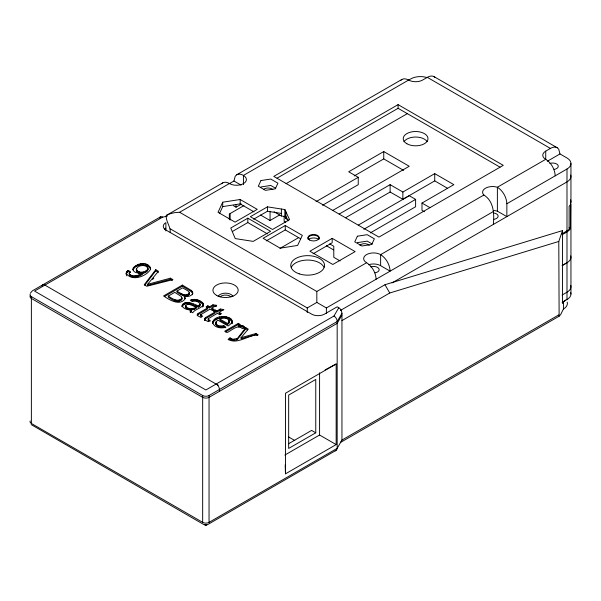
<?xml version="1.0" encoding="UTF-8"?>
<svg xmlns="http://www.w3.org/2000/svg" width="601" height="601" viewBox="0 0 601 601"><rect width="100%" height="100%" fill="white"/><g stroke="black" fill="none" stroke-linecap="round" stroke-linejoin="round"><path stroke-width="0.9" d="M288.247 219.966L285.813 218.561L284.866 216.54L281.381 215.999L281.381 209.028M284.866 216.54L284.874 209.569L267.422 206.849L250.369 216.698L272.523 229.484L289.569 219.643L284.874 209.569M285.813 218.561L285.813 211.582M380.628 265.68L380.636 254.629L483.85 195.04C493.872 201.072 494.368 214.099 493.331 224.428M181.938 299.238L181.532 296.646L174.748 292.364L168.288 296.098L168.288 297.202C171.811 299.523 178.407 304.083 181.938 299.238L181.953 298.487M181.953 297.382L181.938 298.134C178.407 302.979 171.811 298.419 168.288 296.098M126.255 273.35L126.608 271.855L128.021 270.39L130.44 271.554L129.245 273.485L129.628 275.416C133.264 278.541 138.576 276.603 142.227 274.499L142.227 273.395C120.778 273.139 143.654 255.733 150.475 267.723L150.618 269.188C146.456 276.513 131.687 281.824 126.255 273.35L126.255 274.454L126.3 272.599M176.964 291.087L182.651 287.804L188.068 291.012L189.007 291.778L189.315 293.078C186.017 297.42 180.247 293.063 176.964 291.087L176.964 292.191C180.247 294.167 186.017 298.524 189.315 294.182L189.007 292.882M182.178 305.09L182.118 306.841C182.899 298.96 194.153 303.948 198.247 305.977L200.193 304.106C198.788 301.356 194.972 300.447 192.207 301.582L190.254 300.102C194.754 298.321 201.733 299.914 203.589 304.624C201.237 308.576 195.235 308.891 192.666 312.738L190.254 311.341L191.471 310.108L191.471 311.213L190.254 312.445L190.254 311.341M200.892 315.014L201.515 315.563L201.515 316.667L200.892 316.118L200.944 314.526L210.057 309.124L212.378 310.462L214.174 309.425L211.852 308.088L211.852 309.192L213.4 310.086M200.892 316.118L200.944 314.526M220.695 314.293L219.147 313.399L219.147 312.295L221.469 313.639L219.673 314.676L217.352 313.331L208.239 318.733L208.81 320.881L208.239 319.837M570.95 163.51L570.95 202.064L570.492 204.535L569.139 206.413L569.139 229.417L562.115 233.849M229.281 183.688L233.947 180.991L235.216 176.206L236.726 174.793L401.896 79.43L403.864 78.806L406.148 79.024L408.605 80.061A9.916 5.725 0 0 0 422.623 80.061L427.319 77.349A13.35 7.708 -60 0 1 434.102 76.665L557.202 147.741L558.712 149.153L559.982 153.939L566.991 157.988A13.522 7.805 0 0 1 566.991 169.024L566.991 231.032M192.598 293.679L192.32 291.485L191.231 290.366L182.381 285.084L163.577 295.94C169.091 299.779 179.767 306.405 185.153 298.817L184.237 296.323C187.144 296.834 191.028 296.578 192.598 293.679L192.598 294.783M136.397 270.908C135 264.74 148.379 263.298 147.861 269.729C146.404 274.642 135.142 274.935 136.442 268.572M133.212 268.038L133.009 270.082L133.009 268.978M570.672 202.034L570.492 228.455L569.139 230.333L566.991 231.956L562.16 234.713M225.21 327.793L223.812 326.756C219.32 329.543 212.093 323.526 217.945 320.145L228.102 326.012C242.504 316.374 212.251 311.881 212.619 323.593L212.867 321.46M215.774 323.969L215.932 322.189M185.401 306.097L185.566 305.391C188.842 302.483 192.959 306.54 196.437 307.021L196.437 308.125C193.282 310.492 187.73 310.709 185.401 307.201L185.401 306.097C187.73 309.605 193.282 309.387 196.437 307.021M185.401 307.201L186.242 305.909M232.226 321.64L231.963 323.774L231.963 322.669M147.688 270.36L147.861 268.624M129.245 274.589L129.5 272.569M567.194 302.108A13.522 7.805 0 0 1 563.438 308.989L560.628 314.654L559.125 316.043L558.787 241.459L562.506 230.589L384.971 284.716L340.406 310.447M197.278 314.616L198.277 313.354L207.758 307.795L207.758 308.899L198.277 314.458L197.278 315.72L197.278 314.616L197.947 315.878L200.914 317.463L202.62 316.096L201.515 315.563M204.776 318.267L204.708 320.536L204.776 319.371L205.572 318.673L215.06 313.113L215.06 312.009L205.572 317.568L204.58 318.83L205.241 320.085L208.209 321.678L209.914 320.31L208.81 319.777M182.178 306.194C186.077 300.703 193.552 305.436 198.247 307.081L199.9 305.947L200.193 304.106M126.3 273.703L128.021 271.494L128.021 270.39M222.723 202.206L218.028 212.288L235.074 222.13L257.22 209.343L240.175 199.494L222.723 202.206L222.723 206.601L219.59 213.317M565.586 300.012A13.522 7.805 0 0 1 563.438 301.627L562.506 303.543L562.506 230.589M227.576 324.623L227.576 323.518L229.281 321.52C228.748 317.561 222.776 317.621 219.966 319.123L219.966 320.228L227.576 324.623L229.281 322.624L229.274 320.844M30.35 293.16L32.364 290.831L160.444 216.886M167.176 216.247L162.698 217.111L34.557 291.087L205.85 389.981L333.991 316.006L338.769 307.727L337.176 306.803L324.427 314.165A9.015 5.206 0 0 1 311.679 314.165L165.884 229.988A9.015 5.206 0 0 1 165.884 222.625L165.876 230.934M338.769 307.727A4.508 2.599 60 0 1 341.533 311.16L341.954 313.249L337.176 321.527L337.169 448.361L336.643 450.014L207.495 524.688L205.219 524.951L203.536 524.38L31.192 424.591M341.946 315.074L337.176 323.368L209.043 397.344A4.508 2.599 0 0 1 202.665 397.344L31.372 298.449A4.508 2.599 0 0 1 30.2 295.932M136.442 269.676L136.795 269.083M133.212 269.143C136.863 263.764 146.847 263.14 150.475 268.827L150.475 267.723M212.867 322.564C216.796 316.532 229.65 315.022 232.226 322.745M136.314 269.188C137.787 273.801 145.434 272.794 147.688 269.256M147.591 284.326L158.446 271.269L155.757 269.714L144.24 284.776L146.794 286.249L172.953 279.645L170.414 278.18L147.591 284.326L147.591 285.43L170.414 279.285L172.322 280.382M144.788 285.167L155.757 270.818L155.757 269.714M241.039 337.687L255.943 333.54L258.25 334.87C248.776 334.562 237.177 345.169 228.11 339.257L230.025 337.86L232.625 339.302L237.297 338.528L245.771 327.665L248.258 329.108L241.039 337.687L241.039 338.791L255.943 334.644L257.483 335.531M230.025 337.86L230.025 338.964L232.625 340.406L237.297 339.633L245.771 328.77L245.771 327.665M152.601 279.51L153.773 278.083M400.897 80.369L401.896 79.43M221.724 183.816L222.731 182.877A13.327 7.693 60 0 1 229.424 183.508L231.55 184.507A9.916 5.725 0 0 0 243.518 183.598A9.916 5.725 0 0 0 245.095 176.686L243.428 175.424A13.327 7.693 60 0 0 236.726 174.793M228.748 339.896L230.025 338.964M129.245 273.485L129.628 274.311C133.264 277.437 138.576 275.498 142.227 273.395M217.044 384.602L218.095 385.241L44.917 285.107A4.508 2.599 60 0 0 41.845 286.053M307.261 312.588L307.261 307.945L316.84 302.423L326.381 307.945L326.381 313.519M222.731 182.877L166.229 215.481C165.726 221.664 170.774 226.539 170.218 232.542M166.725 215.736L166.229 215.481L170.151 213.731L174.718 212.634L179.616 212.266L229.424 183.508M408.605 80.061L243.428 175.424L243.428 184.627M408.492 80.218L410.829 78.866A13.522 7.805 0 0 1 427.153 77.627M398.087 104.627L273.793 176.386L378.961 237.102L503.255 165.343L398.087 104.627L398.087 108.308L277.046 178.189M233.481 205.73L236.028 207.202L241.527 204.032M243.961 205.572L229.342 214.016L229.342 219.628M286.038 183.673L407.44 113.574M247.822 218.171L230.769 228.012L235.239 238.589L253.194 241.384L270.608 231.325L247.822 218.171L247.822 222.565L267.468 233.909M232.399 231.475L247.822 222.565M253.622 219.215L267.422 211.251L281.381 213.423M332.616 210.508L409.236 166.267L383.746 151.55L348.685 171.788L358.249 177.303L358.249 184.665L322.557 205.272M260.541 215.008L270.052 220.499L279.503 215.038M354.267 175.928L383.746 158.904L403.662 170.406M316.036 201.673L358.249 177.303M285.265 225.525L263.118 238.312L280.171 248.16L297.615 245.441L302.318 235.367L285.265 225.525L285.272 229.928L300.695 238.83M164.366 296.594L182.381 286.189L191.231 291.47L192.756 293.679L192.756 292.574M266.281 240.888L285.272 229.928M339.174 214.076L390.117 184.665L402.865 192.027L434.733 173.629L453.853 184.665L421.985 203.063L421.985 210.335L424.374 211.732M280.028 248.378L298.705 237.598M345.643 217.705L390.117 192.027L402.865 199.292L434.733 180.893L447.482 188.256M216.608 306.442L216.608 305.338L212.927 304.812L209.554 306.758L207.863 305.781L206.068 306.818L207.758 307.795M206.669 307.577L207.863 306.886L209.554 307.862L212.927 305.917L215.691 306.307M332.195 238.349L309.891 251.226L332.834 264.47L355.138 251.594L332.195 238.349L332.195 242.759L313.076 253.802M211.852 308.088L216.608 305.338M358.271 225.127L409.236 195.708L415.614 199.382L415.614 206.744L370.306 232.903M219.147 312.295L223.903 309.553L220.229 309.027L216.856 310.972L215.158 309.996L213.363 311.033L215.06 312.009M213.964 311.791L215.158 311.1L216.856 312.077L220.229 310.131L222.986 310.522M363.838 229.274L415.614 199.382M238.319 325.75L240.385 324.563L238.312 323.361L224.691 331.226L226.998 332.556C231.039 331.098 238.026 323.533 242.338 328.664L245.268 327.883L242.751 325.704L238.319 325.75L238.319 326.854L241.7 326.598L244.637 327.973L244.637 326.869M225.488 331.865L238.312 324.465L239.694 325.261M555.211 175.83C554.888 169.234 551.237 162.796 545.64 159.273A9.916 5.725 0 0 1 545.64 151.182L550.426 148.424A13.35 7.7 -60.1 0 1 557.202 147.741M179.616 212.266L316.817 291.477L366.618 262.727C372.162 266.281 375.798 272.659 376.106 279.24M545.731 159.318L497.38 187.227L495.059 186.723A9.916 5.725 0 0 0 482.919 193.74L483.85 195.04M547.316 161.263L559.982 153.939M326.381 307.945L493.331 211.552M493.361 210.47A9.916 5.725 0 0 1 495.059 210.643L497.38 211.146L506.861 216.623L506.861 203.739L566.991 169.024M392.1 282.876L566.991 181.908A13.522 7.805 0 0 0 570.747 175.026M30.2 294.092A4.508 2.599 0 0 0 31.372 296.609L202.665 395.503A4.508 2.599 0 0 0 209.043 395.503L337.176 321.527A4.508 2.599 60 0 0 333.991 316.006M341.946 320.596L389.756 292.995L558.787 241.459M336.162 363.988L285.49 393.242L285.49 473.836L336.162 444.582L336.162 363.988L325.111 369.878M562.213 265.529L566.991 262.772A13.522 7.805 0 0 0 570.747 255.898M288.518 443.756L311.626 430.414L315.758 432.803L315.758 379.441L288.668 395.082L288.668 448.436L315.758 432.803M284.844 455.062L319.582 435.011L336.162 444.582M562.115 295.031L566.991 292.214A13.522 7.805 0 0 0 570.747 285.34M562.115 302.393L566.991 299.576A13.522 7.805 0 0 0 570.747 292.702M558.787 314.886L341.946 440.082L337.169 448.361L209.043 522.352A4.508 2.599 0 0 1 202.665 522.352L31.372 423.457A4.508 2.599 0 0 1 30.2 420.94M559.516 315.991L340.797 442.268L341.946 440.082L341.954 313.249M562.16 265.552L566.991 262.772M335.2 450.848L336.012 450.555M215.774 322.865C216.39 326.268 221.145 326.478 223.812 325.652L225.908 327.199C221.356 328.785 213.986 327.8 212.619 322.489M260.954 186.964L270.75 185.446L275.769 188.346M222.723 206.601L240.175 203.889L253.975 211.86M357.392 242.639L367.188 241.121L372.207 244.021M203.499 303.918L203.499 305.023C201.065 301.507 196.121 299.884 191.974 300.688L191.974 299.583M191.471 310.108C188.166 309.838 183.485 309.26 182.118 305.736M128.021 271.494L130.44 272.659M427.319 77.349L550.426 148.424M398.087 108.308L500.017 167.161M569.109 227.659L570.492 228.455M421.985 203.063L429.955 207.668M233.947 180.991L241.061 185.1M274.094 211.792L281.381 215.999M329.724 243.908L333.788 246.26L333.788 257.296L340.128 260.954M285.745 222.295L284.153 221.371L284.153 216.157M326.381 245.749L333.547 249.888M170.218 228.823L307.261 307.945M155.757 270.818L158.446 272.373M245.771 328.77L247.635 329.851M219.966 319.123L227.576 323.518M288.36 436.799L294.775 440.503M366.618 262.727L365.032 261.548A9.901 5.717 0 0 1 367.429 254.133A9.901 5.717 0 0 1 380.463 254.539C386.105 258.069 389.786 264.523 390.109 271.156L380.463 265.589A9.901 5.717 0 0 0 368.496 264.756M434.11 76.665L435.109 77.612M228.508 320.739L229.281 322.624M126.465 275.198L126.931 275.904M384.971 284.716L389.756 292.995M285.813 215.984L288.067 220.815M147.861 269.729L147.576 267.445M570.672 199.817L570.95 202.064M506.861 203.739C506.545 197.173 502.917 190.795 497.38 187.227L497.38 211.146M285.182 464.896L285.49 473.836M316.84 302.423L316.817 291.477M570.95 204.355L570.95 294.054M566.991 231.956L566.991 299.576M563.438 301.627L563.438 308.989M545.731 151.136L545.731 159.415M434.733 173.629L434.733 180.893M402.865 192.027L402.865 199.292M390.117 184.665L390.117 192.027M383.746 151.55L383.746 158.904M319.582 372.815L319.582 435.011M270.052 211.297L270.052 220.499M267.422 206.849L267.422 211.251M255.943 333.54L255.943 334.644M243.645 326.088L243.645 327.192M242.751 325.704L242.751 326.809M241.7 325.494L241.7 326.598M240.287 325.502L240.287 326.606M240.175 199.494L240.175 203.889M238.312 323.361L238.312 324.465M237.297 338.528L237.297 339.633M236.524 338.739L236.524 339.843M236.028 204.483L236.028 207.202M234.105 339.325L234.105 340.429M232.625 339.302L232.625 340.406M232.114 320.633L232.114 321.738M231.896 339.099L231.896 340.204M231.64 319.694L231.64 320.799M231.137 338.739L231.137 339.843M230.814 318.808L230.814 319.912M230.145 213.55L230.145 220.041M229.627 317.989L229.627 319.093M229.011 320.213L229.011 321.317M228.786 322.474L228.786 323.578M228.162 317.283L228.162 318.387M226.592 316.787L226.592 317.891M224.917 316.509L224.917 317.613M223.812 325.652L223.812 326.756M223.136 316.434L223.136 317.538M221.934 326.027L221.934 327.132M221.318 316.592L221.318 317.696M220.229 309.027L220.229 310.131M220.266 326.065L220.266 327.169M219.523 316.99L219.523 318.094M219.403 391.364L219.403 389.523A4.508 2.599 60 0 0 217.81 385.414M218.772 325.78L218.772 326.884M217.765 317.621L217.765 318.725M217.427 325.194L217.427 326.298M216.856 310.972L216.856 312.077M216.683 324.683L216.683 325.787M216.345 321.512L216.345 322.617M216.165 324.119L216.165 325.224M216.029 318.492L216.029 319.597M215.857 323.518L215.857 324.615M215.158 309.996L215.158 311.1M214.572 319.462L214.572 320.566M213.52 320.453L213.52 321.558M212.927 304.812L212.927 305.917M209.914 320.31L209.914 321.415M209.554 306.758L209.554 307.862M209.043 395.503L209.043 522.352M208.239 318.733L208.186 320.325M207.863 305.781L207.863 306.886M205.572 317.568L205.572 318.673M203.318 305.278L203.318 306.382M203.018 303.099L203.018 304.204M202.732 305.947L202.732 307.051M202.665 395.503L202.665 522.352M202.071 302.198L202.071 303.302M200.591 301.229L200.591 302.333M199.9 304.842L199.9 305.947M198.818 300.342L198.818 301.447M198.856 305.631L198.856 306.735M198.247 305.977L198.247 307.081M198.277 313.354L198.277 314.458M197.481 314.053L197.481 315.157M197.023 299.719L197.023 300.823M196.121 305.248L196.121 306.352M195.588 307.509L195.588 308.613M195.257 299.381L195.257 300.485M194.153 308.23L194.153 309.335M193.605 299.336L193.605 300.44M193.334 304.053L193.334 305.158M192.906 308.629L192.906 309.733M192.32 291.485L192.32 292.589M191.381 308.786L191.381 309.891M191.231 290.366L191.231 291.47M190.938 303.069L190.938 304.174M190.735 310.725L190.735 311.829M189.788 308.666L189.788 309.77M189.743 302.746L189.743 303.851M189.368 292.417L189.315 294.182M188.879 293.716L188.879 294.821M188.519 302.551L188.519 303.655M188.233 308.275L188.233 309.38M188.113 294.287L188.113 295.392M187.264 302.498L187.264 303.603M187.091 294.745L187.091 295.85M186.828 307.637L186.828 308.734M185.987 294.963L185.987 296.068M185.994 302.626L185.994 303.73M185.799 306.863L185.799 307.967M185.07 297.578L185.07 298.682L184.237 296.323M184.83 294.941L184.83 296.045M184.785 302.934L184.785 304.038M183.711 303.422L183.711 304.527M183.621 294.678L183.621 295.782M182.974 303.933L182.974 305.038M182.509 294.22L182.509 295.324M182.464 304.489L182.464 305.593M182.381 285.084L182.381 286.189M181.494 298.855L181.494 299.959M181.036 293.431L181.036 294.535M180.646 299.501L180.646 300.605M179.714 299.937L179.714 301.041M178.692 300.2L178.692 301.304M177.663 300.305L177.663 301.409M176.702 300.26L176.702 301.364M175.74 300.064L175.74 301.169M174.748 299.726L174.748 300.831M170.414 278.18L170.414 279.285M149.619 266.371L149.619 267.475M148.116 265.214L148.116 266.318M147.816 268.008L147.816 269.113M147.283 269.872L147.283 270.976M146.787 264.575L146.787 265.68M146.644 270.473L146.644 271.577M145.765 271.059L145.765 272.163M145.352 264.124L145.352 265.229M143.804 263.862L143.804 264.966M143.737 271.93L143.737 273.034M142.692 272.163L142.692 273.267M142.144 263.779L142.144 264.883M141.776 273.673L141.776 274.777M141.626 272.253L141.626 273.357M140.581 272.223L140.581 273.327M140.461 263.899L140.461 265.003M140.266 274.439L140.266 275.543M139.605 272.065L139.605 273.17M139.154 271.922L139.154 273.027M138.854 264.222L138.854 265.326M138.703 271.787L138.703 272.892M138.613 275.1L138.613 276.205M137.869 271.382L137.869 272.486M137.321 264.74L137.321 265.845M137.171 270.901L137.171 272.005M136.983 275.596L136.983 276.693M136.682 270.375L136.682 271.479M135.856 265.469L135.856 266.574M135.548 275.874L135.548 276.978M134.639 266.288L134.639 267.392M134.233 275.957L134.233 277.061M133.753 267.144L133.753 268.249M132.934 275.867L132.934 276.971M131.702 275.574L131.702 276.678M130.582 275.07L130.582 276.175M129.628 274.311L129.628 275.416M127.179 271.119L127.179 272.223M126.608 271.855L126.608 272.959M31.372 296.609L31.372 423.457M164.441 229.214A9.015 5.206 0 0 1 165.876 228.14M159.618 218.058A4.508 2.599 60 0 1 162.698 217.111M218.148 296.443A7.663 4.425 0 0 1 225.548 293.168A7.663 4.425 0 0 1 232.948 296.443M220.071 296.864A6.311 3.644 0 0 1 231.002 296.864M549.832 163.449A5.634 3.253 0 0 1 557.856 165.02A5.634 3.253 0 0 1 554.107 169.407M370.727 266.859A5.634 3.253 0 0 1 378.75 268.429A5.634 3.253 0 0 1 375.001 272.816M263.441 189.54A5.409 3.125 0 0 1 272.809 189.54M359.879 245.216A5.409 3.125 0 0 1 369.247 245.216M308.11 239.281A5.634 3.253 0 0 1 313.549 235.186A5.634 3.253 0 0 1 318.996 239.281M308.456 239.175A7.212 4.162 0 0 1 318.65 239.175M291.335 267.28A16.903 9.759 0 0 1 307.659 260.053A16.903 9.759 0 0 1 323.984 267.28M403.962 141.738A12.396 7.159 0 0 1 415.614 137.028A12.396 7.159 0 0 1 427.258 141.738M493.954 213.032A5.634 3.253 0 0 1 498.131 216.172A5.634 3.253 0 0 1 493.954 219.32M260.954 180.555L258.332 186.212L265.499 190.352L275.296 188.834L277.925 183.185L270.75 179.045L260.954 180.555M357.392 236.201L354.77 241.857L361.937 245.997L371.734 244.479L374.355 238.822L367.188 234.683L357.392 236.201M206.706 524.891L205.001 524.891L206.706 524.891M216.623 295.384A12.621 7.287 0 0 0 237.741 292.116A12.621 7.287 0 0 0 222.28 283.191A12.621 7.287 0 0 0 216.623 295.384M309.568 240.002A5.634 3.253 0 0 0 318.996 238.544A5.634 3.253 0 0 0 312.092 234.563A5.634 3.253 0 0 0 309.568 240.002M299.208 273.853A16.903 9.759 0 0 0 324.555 265.402A16.903 9.759 0 0 0 299.208 256.95A16.903 9.759 0 0 0 299.208 273.853M406.847 143.729A12.396 7.159 0 0 0 427.581 140.521A12.396 7.159 0 0 0 412.406 131.754A12.396 7.159 0 0 0 406.847 143.729"/></g></svg>
